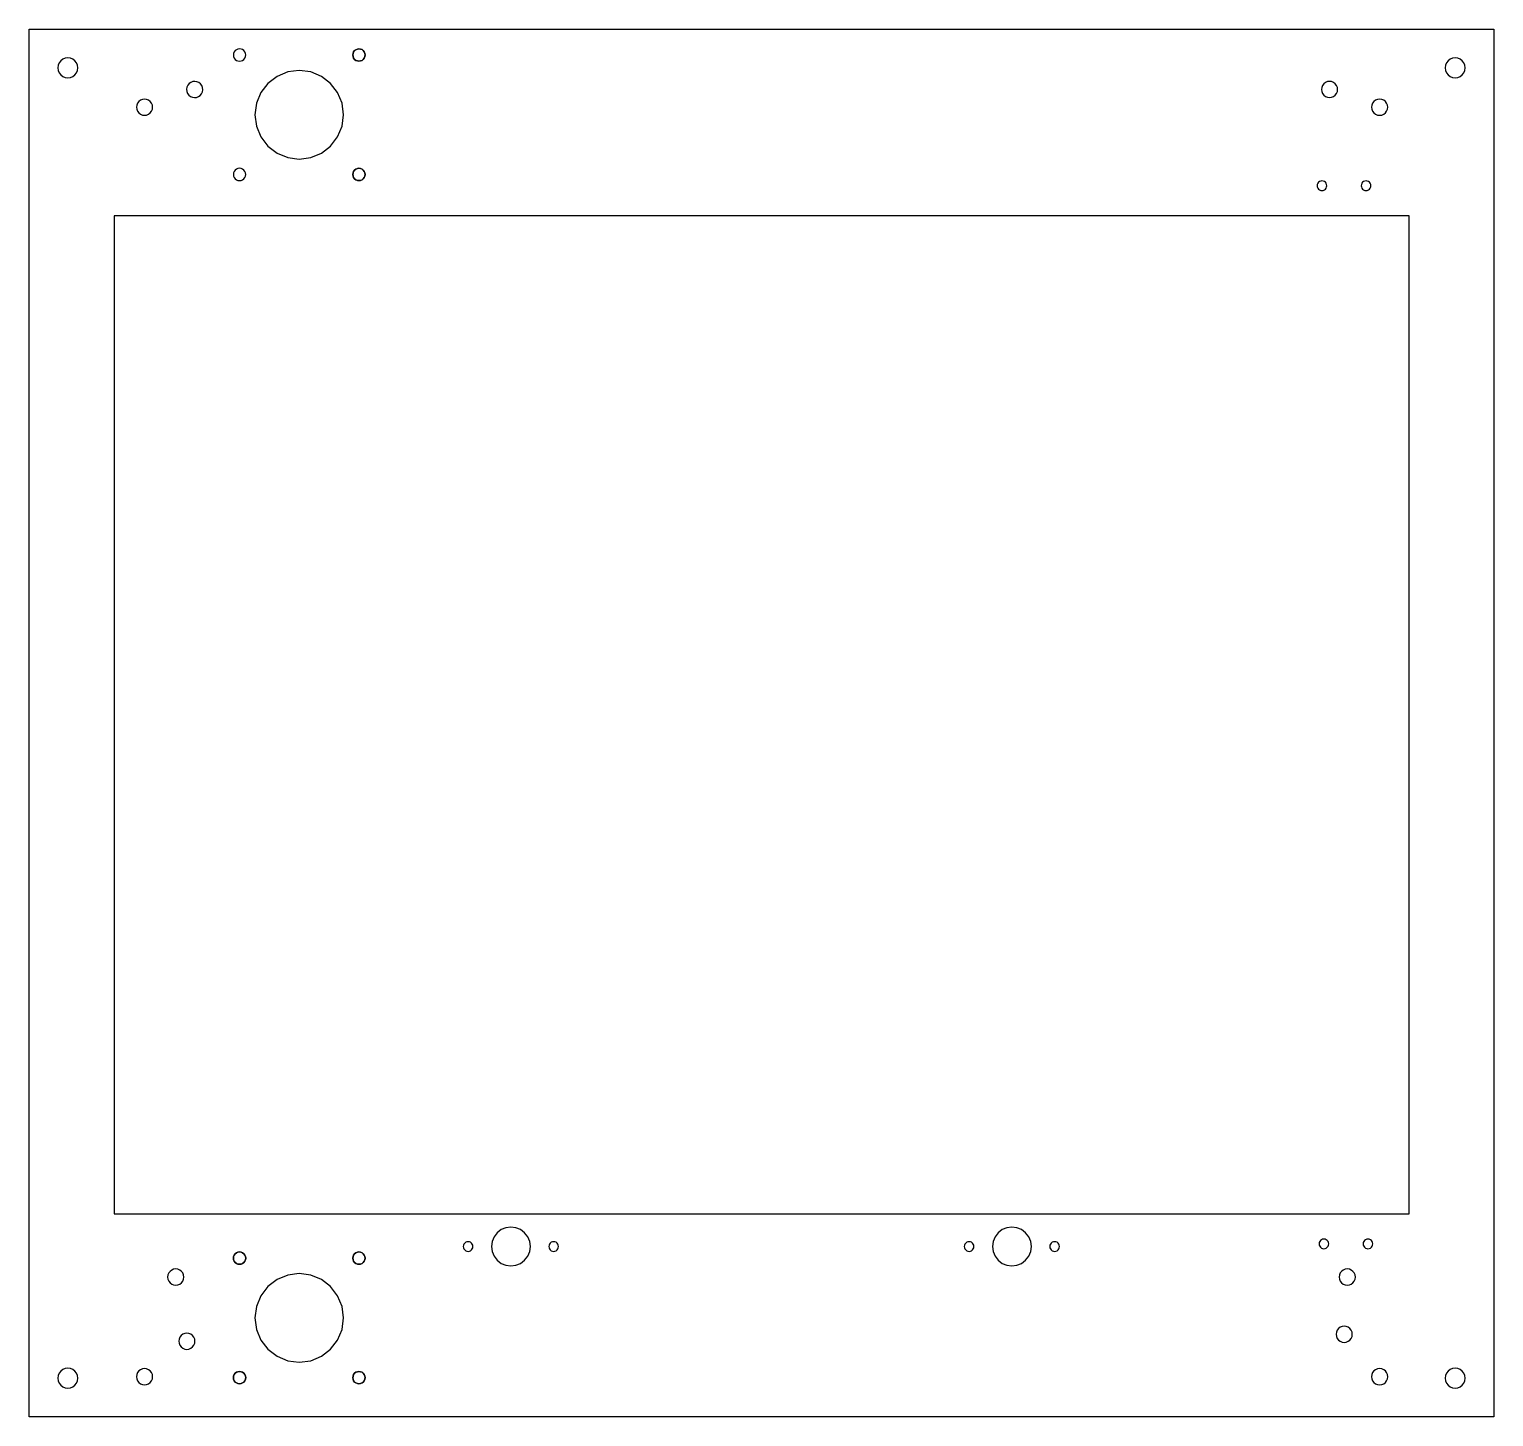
# Model space of a CAD drawing. Header units: metres. Extents: x 0 to 380, y 0 to 360.
import ezdxf

# ---------------------------------------------------------------- set-up
doc = ezdxf.new("R2010")
doc.units = ezdxf.units.M

msp = doc.modelspace()

# ---------------------------------------------------------------- linework, layer by layer
at = {"layer": 'Layer0'}
for points in [[(380, 360, 0), (380, 0, 0), (0, 0, 0), (0, 360, 0), (380, 360, 0)], [(55.35, 354.72, 0), (54.96, 354.88, 0), (54.55, 354.93, 0), (54.14, 354.87, 0), (53.75, 354.71, 0), (53.42, 354.46, 0), (53.16, 354.13, 0), (53, 353.74, 0), (52.95, 353.33, 0), (53, 352.92, 0), (53.16, 352.53, 0), (53.42, 352.2, 0), (53.75, 351.94, 0), (54.14, 351.78, 0), (54.55, 351.73, 0), (54.96, 351.78, 0), (55.35, 351.94, 0), (55.68, 352.2, 0), (55.94, 352.53, 0), (56.1, 352.92, 0), (56.15, 353.33, 0), (56.1, 353.74, 0), (55.94, 354.13, 0), (55.68, 354.46, 0), (55.35, 354.72, 0)], [(84.75, 354.71, 0), (84.42, 354.46, 0), (84.16, 354.13, 0), (84, 353.74, 0), (83.95, 353.33, 0), (84, 352.92, 0), (84.16, 352.53, 0), (84.42, 352.2, 0), (84.75, 351.94, 0), (85.14, 351.78, 0), (85.55, 351.73, 0), (85.96, 351.78, 0), (86.35, 351.94, 0), (86.68, 352.2, 0), (86.94, 352.53, 0), (87.1, 352.92, 0), (87.15, 353.33, 0), (87.1, 353.74, 0), (86.94, 354.13, 0), (86.68, 354.46, 0), (86.35, 354.72, 0), (85.96, 354.88, 0), (85.55, 354.93, 0), (85.14, 354.87, 0), (84.75, 354.71, 0)], [(84.42, 354.46, 0), (84.75, 354.71, 0), (85.14, 354.87, 0), (85.55, 354.93, 0), (85.96, 354.88, 0), (86.35, 354.72, 0), (86.68, 354.46, 0), (86.94, 354.13, 0), (87.1, 353.74, 0), (87.15, 353.33, 0), (87.1, 352.92, 0), (86.94, 352.53, 0), (86.68, 352.2, 0), (86.35, 351.94, 0), (85.96, 351.78, 0), (85.55, 351.73, 0), (85.14, 351.78, 0), (84.75, 351.94, 0), (84.42, 352.2, 0), (84.16, 352.53, 0), (84, 352.92, 0), (83.95, 353.33, 0), (84, 353.74, 0), (84.16, 354.13, 0), (84.42, 354.46, 0)], [(7.49, 350.67, 0), (7.4, 350, 0), (7.49, 349.33, 0), (7.75, 348.7, 0), (8.16, 348.16, 0), (8.7, 347.75, 0), (9.33, 347.49, 0), (10, 347.4, 0), (10.67, 347.49, 0), (11.3, 347.75, 0), (11.84, 348.16, 0), (12.25, 348.7, 0), (12.51, 349.33, 0), (12.6, 350, 0), (12.51, 350.67, 0), (12.25, 351.3, 0), (11.84, 351.84, 0), (11.3, 352.25, 0), (10.67, 352.51, 0), (10, 352.6, 0), (9.33, 352.51, 0), (8.7, 352.25, 0), (8.16, 351.84, 0), (7.75, 351.3, 0), (7.49, 350.67, 0)], [(367.49, 350.67, 0), (367.4, 350, 0), (367.49, 349.33, 0), (367.75, 348.7, 0), (368.16, 348.16, 0), (368.7, 347.75, 0), (369.33, 347.49, 0), (370, 347.4, 0), (370.67, 347.49, 0), (371.3, 347.75, 0), (371.84, 348.16, 0), (372.25, 348.7, 0), (372.51, 349.33, 0), (372.6, 350, 0), (372.51, 350.67, 0), (372.25, 351.3, 0), (371.84, 351.84, 0), (371.3, 352.25, 0), (370.67, 352.51, 0), (370, 352.6, 0), (369.33, 352.51, 0), (368.7, 352.25, 0), (368.16, 351.84, 0), (367.75, 351.3, 0), (367.49, 350.67, 0)], [(42.31, 342.36, 0), (42.85, 342.28, 0), (43.39, 342.34, 0), (43.91, 342.53, 0), (44.35, 342.86, 0), (44.69, 343.28, 0), (44.91, 343.79, 0), (45, 344.33, 0), (44.94, 344.87, 0), (44.74, 345.38, 0), (44.42, 345.83, 0), (43.99, 346.17, 0), (43.49, 346.39, 0), (42.95, 346.48, 0), (42.41, 346.42, 0), (41.89, 346.22, 0), (41.45, 345.9, 0), (41.11, 345.47, 0), (40.89, 344.97, 0), (40.8, 344.43, 0), (40.86, 343.88, 0), (41.06, 343.37, 0), (41.38, 342.93, 0), (41.81, 342.59, 0), (42.31, 342.36, 0)], [(67.07, 326.72, 0), (70.05, 326.33, 0), (73.03, 326.72, 0), (75.8, 327.87, 0), (78.18, 329.7, 0), (80.01, 332.08, 0), (81.16, 334.85, 0), (81.55, 337.83, 0), (81.16, 340.81, 0), (80.01, 343.58, 0), (78.18, 345.96, 0), (75.8, 347.79, 0), (73.03, 348.94, 0), (70.05, 349.33, 0), (67.07, 348.94, 0), (64.3, 347.79, 0), (61.92, 345.96, 0), (60.09, 343.58, 0), (58.94, 340.81, 0), (58.55, 337.83, 0), (58.94, 334.85, 0), (60.09, 332.08, 0), (61.92, 329.7, 0), (64.3, 327.87, 0), (67.07, 326.72, 0)], [(335.92, 342.9, 0), (336.35, 342.56, 0), (336.86, 342.35, 0), (337.4, 342.28, 0), (337.94, 342.35, 0), (338.45, 342.56, 0), (338.88, 342.9, 0), (339.22, 343.33, 0), (339.43, 343.84, 0), (339.5, 344.38, 0), (339.43, 344.93, 0), (339.22, 345.43, 0), (338.88, 345.87, 0), (338.45, 346.2, 0), (337.94, 346.41, 0), (337.4, 346.48, 0), (336.86, 346.41, 0), (336.35, 346.2, 0), (335.92, 345.87, 0), (335.58, 345.43, 0), (335.37, 344.93, 0), (335.3, 344.38, 0), (335.37, 343.84, 0), (335.58, 343.33, 0), (335.92, 342.9, 0)], [(29.36, 337.75, 0), (29.9, 337.68, 0), (30.44, 337.75, 0), (30.95, 337.96, 0), (31.38, 338.3, 0), (31.72, 338.73, 0), (31.93, 339.24, 0), (32, 339.78, 0), (31.93, 340.33, 0), (31.72, 340.83, 0), (31.38, 341.27, 0), (30.95, 341.6, 0), (30.44, 341.81, 0), (29.9, 341.88, 0), (29.36, 341.81, 0), (28.85, 341.6, 0), (28.42, 341.27, 0), (28.08, 340.83, 0), (27.87, 340.33, 0), (27.8, 339.78, 0), (27.87, 339.24, 0), (28.08, 338.73, 0), (28.42, 338.3, 0), (28.85, 337.96, 0), (29.36, 337.75, 0)], [(348.92, 338.3, 0), (349.35, 337.96, 0), (349.86, 337.75, 0), (350.4, 337.68, 0), (350.94, 337.75, 0), (351.45, 337.96, 0), (351.88, 338.3, 0), (352.22, 338.73, 0), (352.43, 339.24, 0), (352.5, 339.78, 0), (352.43, 340.33, 0), (352.22, 340.83, 0), (351.88, 341.27, 0), (351.45, 341.6, 0), (350.94, 341.81, 0), (350.4, 341.88, 0), (349.86, 341.81, 0), (349.35, 341.6, 0), (348.92, 341.27, 0), (348.58, 340.83, 0), (348.37, 340.33, 0), (348.3, 339.78, 0), (348.37, 339.24, 0), (348.58, 338.73, 0), (348.92, 338.3, 0)], [(52.95, 322.33, 0), (53, 321.92, 0), (53.16, 321.53, 0), (53.42, 321.2, 0), (53.75, 320.94, 0), (54.14, 320.78, 0), (54.55, 320.73, 0), (54.96, 320.78, 0), (55.35, 320.94, 0), (55.68, 321.2, 0), (55.94, 321.53, 0), (56.1, 321.92, 0), (56.15, 322.33, 0), (56.1, 322.74, 0), (55.94, 323.13, 0), (55.68, 323.46, 0), (55.35, 323.72, 0), (54.96, 323.88, 0), (54.55, 323.93, 0), (54.14, 323.87, 0), (53.75, 323.71, 0), (53.42, 323.46, 0), (53.16, 323.13, 0), (53, 322.74, 0), (52.95, 322.33, 0)], [(87.1, 321.92, 0), (87.15, 322.33, 0), (87.1, 322.74, 0), (86.94, 323.13, 0), (86.68, 323.46, 0), (86.35, 323.72, 0), (85.96, 323.88, 0), (85.55, 323.93, 0), (85.14, 323.87, 0), (84.75, 323.71, 0), (84.42, 323.46, 0), (84.16, 323.13, 0), (84, 322.74, 0), (83.95, 322.33, 0), (84, 321.92, 0), (84.16, 321.53, 0), (84.42, 321.2, 0), (84.75, 320.94, 0), (85.14, 320.78, 0), (85.55, 320.73, 0), (85.96, 320.78, 0), (86.35, 320.94, 0), (86.68, 321.2, 0), (86.94, 321.53, 0), (87.1, 321.92, 0)], [(87.15, 322.33, 0), (87.1, 321.92, 0), (86.94, 321.53, 0), (86.68, 321.2, 0), (86.35, 320.94, 0), (85.96, 320.78, 0), (85.55, 320.73, 0), (85.14, 320.78, 0), (84.75, 320.94, 0), (84.42, 321.2, 0), (84.16, 321.53, 0), (84, 321.92, 0), (83.95, 322.33, 0), (84, 322.74, 0), (84.16, 323.13, 0), (84.42, 323.46, 0), (84.75, 323.71, 0), (85.14, 323.87, 0), (85.55, 323.93, 0), (85.96, 323.88, 0), (86.35, 323.72, 0), (86.68, 323.46, 0), (86.94, 323.13, 0), (87.1, 322.74, 0), (87.15, 322.33, 0)], [(335.11, 320.62, 0), (334.81, 320.49, 0), (334.55, 320.3, 0), (334.35, 320.04, 0), (334.22, 319.74, 0), (334.18, 319.41, 0), (334.22, 319.09, 0), (334.35, 318.79, 0), (334.55, 318.53, 0), (334.81, 318.33, 0), (335.11, 318.2, 0), (335.43, 318.16, 0), (335.75, 318.2, 0), (336.06, 318.33, 0), (336.31, 318.53, 0), (336.51, 318.79, 0), (336.64, 319.09, 0), (336.68, 319.41, 0), (336.64, 319.74, 0), (336.51, 320.04, 0), (336.31, 320.3, 0), (336.06, 320.49, 0), (335.75, 320.62, 0), (335.43, 320.66, 0), (335.11, 320.62, 0)], [(347.19, 320.62, 0), (346.87, 320.66, 0), (346.54, 320.62, 0), (346.24, 320.49, 0), (345.98, 320.3, 0), (345.79, 320.04, 0), (345.66, 319.74, 0), (345.62, 319.41, 0), (345.66, 319.09, 0), (345.79, 318.79, 0), (345.98, 318.53, 0), (346.24, 318.33, 0), (346.54, 318.2, 0), (346.87, 318.16, 0), (347.19, 318.2, 0), (347.49, 318.33, 0), (347.75, 318.53, 0), (347.95, 318.79, 0), (348.08, 319.09, 0), (348.12, 319.41, 0), (348.08, 319.74, 0), (347.95, 320.04, 0), (347.75, 320.3, 0), (347.49, 320.49, 0), (347.19, 320.62, 0)], [(22, 52.63, 0), (358.03, 52.63, 0), (358.03, 311.63, 0), (22, 311.63, 0), (22, 52.63, 0)], [(124.97, 39.11, 0), (126.28, 39.29, 0), (127.5, 39.79, 0), (128.54, 40.59, 0), (129.34, 41.64, 0), (129.85, 42.86, 0), (130.02, 44.16, 0), (129.85, 45.47, 0), (129.34, 46.69, 0), (128.54, 47.74, 0), (127.5, 48.54, 0), (126.28, 49.04, 0), (124.97, 49.21, 0), (123.66, 49.04, 0), (122.45, 48.54, 0), (121.4, 47.74, 0), (120.6, 46.69, 0), (120.09, 45.47, 0), (119.92, 44.16, 0), (120.09, 42.86, 0), (120.6, 41.64, 0), (121.4, 40.59, 0), (122.45, 39.79, 0), (123.66, 39.29, 0), (124.97, 39.11, 0)], [(258.54, 40.59, 0), (259.34, 41.64, 0), (259.85, 42.86, 0), (260.02, 44.16, 0), (259.85, 45.47, 0), (259.34, 46.69, 0), (258.54, 47.74, 0), (257.5, 48.54, 0), (256.28, 49.04, 0), (254.97, 49.21, 0), (253.66, 49.04, 0), (252.45, 48.54, 0), (251.4, 47.74, 0), (250.6, 46.69, 0), (250.09, 45.47, 0), (249.92, 44.16, 0), (250.09, 42.86, 0), (250.6, 41.64, 0), (251.4, 40.59, 0), (252.45, 39.79, 0), (253.66, 39.29, 0), (254.97, 39.11, 0), (256.28, 39.29, 0), (257.5, 39.79, 0), (258.54, 40.59, 0)], [(335.61, 46.05, 0), (335.31, 45.92, 0), (335.05, 45.73, 0), (334.85, 45.47, 0), (334.72, 45.17, 0), (334.68, 44.84, 0), (334.72, 44.52, 0), (334.85, 44.22, 0), (335.05, 43.96, 0), (335.31, 43.76, 0), (335.61, 43.63, 0), (335.93, 43.59, 0), (336.26, 43.63, 0), (336.56, 43.76, 0), (336.82, 43.96, 0), (337.01, 44.22, 0), (337.14, 44.52, 0), (337.18, 44.84, 0), (337.14, 45.17, 0), (337.01, 45.47, 0), (336.82, 45.73, 0), (336.56, 45.92, 0), (336.26, 46.05, 0), (335.93, 46.09, 0), (335.61, 46.05, 0)], [(346.29, 45.47, 0), (346.16, 45.17, 0), (346.12, 44.84, 0), (346.16, 44.52, 0), (346.29, 44.22, 0), (346.49, 43.96, 0), (346.74, 43.76, 0), (347.05, 43.63, 0), (347.37, 43.59, 0), (347.69, 43.63, 0), (347.99, 43.76, 0), (348.25, 43.96, 0), (348.45, 44.22, 0), (348.58, 44.52, 0), (348.62, 44.84, 0), (348.58, 45.17, 0), (348.45, 45.47, 0), (348.25, 45.73, 0), (347.99, 45.92, 0), (347.69, 46.05, 0), (347.37, 46.09, 0), (347.05, 46.05, 0), (346.74, 45.92, 0), (346.49, 45.73, 0), (346.29, 45.47, 0)], [(53.42, 40, 0), (53.75, 39.75, 0), (54.14, 39.59, 0), (54.55, 39.54, 0), (54.96, 39.59, 0), (55.35, 39.75, 0), (55.68, 40, 0), (55.94, 40.34, 0), (56.1, 40.72, 0), (56.15, 41.14, 0), (56.1, 41.55, 0), (55.94, 41.94, 0), (55.68, 42.27, 0), (55.35, 42.52, 0), (54.96, 42.68, 0), (54.55, 42.74, 0), (54.14, 42.68, 0), (53.75, 42.52, 0), (53.42, 42.27, 0), (53.16, 41.93, 0), (53, 41.55, 0), (52.95, 41.13, 0), (53, 40.72, 0), (53.16, 40.33, 0), (53.42, 40, 0)], [(53.75, 39.75, 0), (53.42, 40, 0), (53.16, 40.33, 0), (53, 40.72, 0), (52.95, 41.13, 0), (53, 41.55, 0), (53.16, 41.93, 0), (53.42, 42.27, 0), (53.75, 42.52, 0), (54.14, 42.68, 0), (54.55, 42.74, 0), (54.96, 42.68, 0), (55.35, 42.52, 0), (55.68, 42.27, 0), (55.94, 41.94, 0), (56.1, 41.55, 0), (56.15, 41.14, 0), (56.1, 40.72, 0), (55.94, 40.34, 0), (55.68, 40, 0), (55.35, 39.75, 0), (54.96, 39.59, 0), (54.55, 39.54, 0), (54.14, 39.59, 0), (53.75, 39.75, 0)], [(86.35, 42.52, 0), (85.96, 42.68, 0), (85.55, 42.74, 0), (85.14, 42.68, 0), (84.75, 42.52, 0), (84.42, 42.27, 0), (84.16, 41.93, 0), (84, 41.55, 0), (83.95, 41.13, 0), (84, 40.72, 0), (84.16, 40.33, 0), (84.42, 40, 0), (84.75, 39.75, 0), (85.14, 39.59, 0), (85.55, 39.54, 0), (85.96, 39.59, 0), (86.35, 39.75, 0), (86.68, 40, 0), (86.94, 40.34, 0), (87.1, 40.72, 0), (87.15, 41.14, 0), (87.1, 41.55, 0), (86.94, 41.94, 0), (86.68, 42.27, 0), (86.35, 42.52, 0)], [(85.96, 42.68, 0), (86.35, 42.52, 0), (86.68, 42.27, 0), (86.94, 41.94, 0), (87.1, 41.55, 0), (87.15, 41.14, 0), (87.1, 40.72, 0), (86.94, 40.34, 0), (86.68, 40, 0), (86.35, 39.75, 0), (85.96, 39.59, 0), (85.55, 39.54, 0), (85.14, 39.59, 0), (84.75, 39.75, 0), (84.42, 40, 0), (84.16, 40.33, 0), (84, 40.72, 0), (83.95, 41.13, 0), (84, 41.55, 0), (84.16, 41.93, 0), (84.42, 42.27, 0), (84.75, 42.52, 0), (85.14, 42.68, 0), (85.55, 42.74, 0), (85.96, 42.68, 0)], [(114.76, 43.28, 0), (114.95, 43.54, 0), (115.08, 43.84, 0), (115.12, 44.16, 0), (115.08, 44.49, 0), (114.95, 44.79, 0), (114.76, 45.05, 0), (114.5, 45.25, 0), (114.19, 45.37, 0), (113.87, 45.41, 0), (113.55, 45.37, 0), (113.25, 45.25, 0), (112.99, 45.05, 0), (112.79, 44.79, 0), (112.66, 44.49, 0), (112.62, 44.16, 0), (112.66, 43.84, 0), (112.79, 43.54, 0), (112.99, 43.28, 0), (113.25, 43.08, 0), (113.55, 42.96, 0), (113.87, 42.91, 0), (114.19, 42.96, 0), (114.5, 43.08, 0), (114.76, 43.28, 0)], [(136.96, 43.28, 0), (137.15, 43.54, 0), (137.28, 43.84, 0), (137.32, 44.16, 0), (137.28, 44.49, 0), (137.15, 44.79, 0), (136.96, 45.05, 0), (136.7, 45.25, 0), (136.39, 45.37, 0), (136.07, 45.41, 0), (135.75, 45.37, 0), (135.45, 45.25, 0), (135.19, 45.05, 0), (134.99, 44.79, 0), (134.86, 44.49, 0), (134.82, 44.16, 0), (134.86, 43.84, 0), (134.99, 43.54, 0), (135.19, 43.28, 0), (135.45, 43.08, 0), (135.75, 42.96, 0), (136.07, 42.91, 0), (136.39, 42.96, 0), (136.7, 43.08, 0), (136.96, 43.28, 0)], [(242.99, 45.05, 0), (242.79, 44.79, 0), (242.66, 44.49, 0), (242.62, 44.16, 0), (242.66, 43.84, 0), (242.79, 43.54, 0), (242.99, 43.28, 0), (243.25, 43.08, 0), (243.55, 42.96, 0), (243.87, 42.91, 0), (244.19, 42.96, 0), (244.5, 43.08, 0), (244.76, 43.28, 0), (244.95, 43.54, 0), (245.08, 43.84, 0), (245.12, 44.16, 0), (245.08, 44.49, 0), (244.95, 44.79, 0), (244.76, 45.05, 0), (244.5, 45.25, 0), (244.19, 45.37, 0), (243.87, 45.41, 0), (243.55, 45.37, 0), (243.25, 45.25, 0), (242.99, 45.05, 0)], [(266.39, 45.37, 0), (266.07, 45.41, 0), (265.75, 45.37, 0), (265.45, 45.25, 0), (265.19, 45.05, 0), (264.99, 44.79, 0), (264.86, 44.49, 0), (264.82, 44.16, 0), (264.86, 43.84, 0), (264.99, 43.54, 0), (265.19, 43.28, 0), (265.45, 43.08, 0), (265.75, 42.96, 0), (266.07, 42.91, 0), (266.39, 42.96, 0), (266.7, 43.08, 0), (266.96, 43.28, 0), (267.15, 43.54, 0), (267.28, 43.84, 0), (267.32, 44.16, 0), (267.28, 44.49, 0), (267.15, 44.79, 0), (266.96, 45.05, 0), (266.7, 45.25, 0), (266.39, 45.37, 0)], [(36.95, 34.42, 0), (37.46, 34.21, 0), (38, 34.14, 0), (38.54, 34.21, 0), (39.05, 34.42, 0), (39.48, 34.75, 0), (39.82, 35.19, 0), (40.03, 35.69, 0), (40.1, 36.24, 0), (40.03, 36.78, 0), (39.82, 37.29, 0), (39.48, 37.72, 0), (39.05, 38.06, 0), (38.54, 38.27, 0), (38, 38.34, 0), (37.46, 38.27, 0), (36.95, 38.06, 0), (36.52, 37.72, 0), (36.18, 37.29, 0), (35.97, 36.78, 0), (35.9, 36.24, 0), (35.97, 35.69, 0), (36.18, 35.19, 0), (36.52, 34.75, 0), (36.95, 34.42, 0)], [(343.05, 34.42, 0), (343.48, 34.75, 0), (343.82, 35.19, 0), (344.03, 35.69, 0), (344.1, 36.24, 0), (344.03, 36.78, 0), (343.82, 37.29, 0), (343.48, 37.72, 0), (343.05, 38.06, 0), (342.54, 38.27, 0), (342, 38.34, 0), (341.46, 38.27, 0), (340.95, 38.06, 0), (340.52, 37.72, 0), (340.18, 37.29, 0), (339.97, 36.78, 0), (339.9, 36.24, 0), (339.97, 35.69, 0), (340.18, 35.19, 0), (340.52, 34.75, 0), (340.95, 34.42, 0), (341.46, 34.21, 0), (342, 34.14, 0), (342.54, 34.21, 0), (343.05, 34.42, 0)], [(67.07, 14.53, 0), (70.05, 14.14, 0), (73.03, 14.53, 0), (75.8, 15.68, 0), (78.18, 17.5, 0), (80.01, 19.89, 0), (81.16, 22.66, 0), (81.55, 25.64, 0), (81.16, 28.61, 0), (80.01, 31.38, 0), (78.18, 33.77, 0), (75.8, 35.59, 0), (73.03, 36.74, 0), (70.05, 37.14, 0), (67.07, 36.74, 0), (64.3, 35.59, 0), (61.92, 33.77, 0), (60.09, 31.38, 0), (58.94, 28.61, 0), (58.55, 25.64, 0), (58.94, 22.66, 0), (60.09, 19.89, 0), (61.92, 17.5, 0), (64.3, 15.68, 0), (67.07, 14.53, 0)], [(339.38, 20.33, 0), (339.72, 19.9, 0), (340.15, 19.57, 0), (340.66, 19.36, 0), (341.2, 19.28, 0), (341.74, 19.36, 0), (342.25, 19.57, 0), (342.68, 19.9, 0), (343.02, 20.33, 0), (343.23, 20.84, 0), (343.3, 21.38, 0), (343.23, 21.93, 0), (343.02, 22.43, 0), (342.68, 22.87, 0), (342.25, 23.2, 0), (341.74, 23.41, 0), (341.2, 23.48, 0), (340.66, 23.41, 0), (340.15, 23.2, 0), (339.72, 22.87, 0), (339.38, 22.43, 0), (339.17, 21.93, 0), (339.1, 21.38, 0), (339.17, 20.84, 0), (339.38, 20.33, 0)], [(40.9, 17.48, 0), (41.44, 17.56, 0), (41.95, 17.77, 0), (42.38, 18.1, 0), (42.72, 18.53, 0), (42.93, 19.04, 0), (43, 19.58, 0), (42.93, 20.13, 0), (42.72, 20.63, 0), (42.38, 21.07, 0), (41.95, 21.4, 0), (41.44, 21.61, 0), (40.9, 21.68, 0), (40.36, 21.61, 0), (39.85, 21.4, 0), (39.42, 21.07, 0), (39.08, 20.63, 0), (38.87, 20.13, 0), (38.8, 19.58, 0), (38.87, 19.04, 0), (39.08, 18.53, 0), (39.42, 18.1, 0), (39.85, 17.77, 0), (40.36, 17.56, 0), (40.9, 17.48, 0)], [(11.84, 8.16, 0), (12.25, 8.7, 0), (12.51, 9.33, 0), (12.6, 10, 0), (12.51, 10.67, 0), (12.25, 11.3, 0), (11.84, 11.84, 0), (11.3, 12.25, 0), (10.67, 12.51, 0), (10, 12.6, 0), (9.33, 12.51, 0), (8.7, 12.25, 0), (8.16, 11.84, 0), (7.75, 11.3, 0), (7.49, 10.67, 0), (7.4, 10, 0), (7.49, 9.33, 0), (7.75, 8.7, 0), (8.16, 8.16, 0), (8.7, 7.75, 0), (9.33, 7.49, 0), (10, 7.4, 0), (10.67, 7.49, 0), (11.3, 7.75, 0), (11.84, 8.16, 0)], [(29.36, 8.36, 0), (29.9, 8.28, 0), (30.44, 8.36, 0), (30.95, 8.57, 0), (31.38, 8.9, 0), (31.72, 9.33, 0), (31.93, 9.84, 0), (32, 10.38, 0), (31.93, 10.93, 0), (31.72, 11.43, 0), (31.38, 11.87, 0), (30.95, 12.2, 0), (30.44, 12.41, 0), (29.9, 12.48, 0), (29.36, 12.41, 0), (28.85, 12.2, 0), (28.42, 11.87, 0), (28.08, 11.43, 0), (27.87, 10.93, 0), (27.8, 10.38, 0), (27.87, 9.84, 0), (28.08, 9.33, 0), (28.42, 8.9, 0), (28.85, 8.57, 0), (29.36, 8.36, 0)], [(55.94, 10.94, 0), (55.68, 11.27, 0), (55.35, 11.52, 0), (54.96, 11.68, 0), (54.55, 11.74, 0), (54.14, 11.68, 0), (53.75, 11.52, 0), (53.42, 11.27, 0), (53.16, 10.93, 0), (53, 10.55, 0), (52.95, 10.13, 0), (53, 9.72, 0), (53.16, 9.33, 0), (53.42, 9, 0), (53.75, 8.75, 0), (54.14, 8.59, 0), (54.55, 8.54, 0), (54.96, 8.59, 0), (55.35, 8.75, 0), (55.68, 9, 0), (55.94, 9.34, 0), (56.1, 9.72, 0), (56.15, 10.14, 0), (56.1, 10.55, 0), (55.94, 10.94, 0)], [(55.68, 11.27, 0), (55.94, 10.94, 0), (56.1, 10.55, 0), (56.15, 10.14, 0), (56.1, 9.72, 0), (55.94, 9.34, 0), (55.68, 9, 0), (55.35, 8.75, 0), (54.96, 8.59, 0), (54.55, 8.54, 0), (54.14, 8.59, 0), (53.75, 8.75, 0), (53.42, 9, 0), (53.16, 9.33, 0), (53, 9.72, 0), (52.95, 10.13, 0), (53, 10.55, 0), (53.16, 10.93, 0), (53.42, 11.27, 0), (53.75, 11.52, 0), (54.14, 11.68, 0), (54.55, 11.74, 0), (54.96, 11.68, 0), (55.35, 11.52, 0), (55.68, 11.27, 0)], [(84.75, 11.52, 0), (84.42, 11.27, 0), (84.16, 10.93, 0), (84, 10.55, 0), (83.95, 10.13, 0), (84, 9.72, 0), (84.16, 9.33, 0), (84.42, 9, 0), (84.75, 8.75, 0), (85.14, 8.59, 0), (85.55, 8.54, 0), (85.96, 8.59, 0), (86.35, 8.75, 0), (86.68, 9, 0), (86.94, 9.34, 0), (87.1, 9.72, 0), (87.15, 10.14, 0), (87.1, 10.55, 0), (86.94, 10.94, 0), (86.68, 11.27, 0), (86.35, 11.52, 0), (85.96, 11.68, 0), (85.55, 11.74, 0), (85.14, 11.68, 0), (84.75, 11.52, 0)], [(84.42, 11.27, 0), (84.75, 11.52, 0), (85.14, 11.68, 0), (85.55, 11.74, 0), (85.96, 11.68, 0), (86.35, 11.52, 0), (86.68, 11.27, 0), (86.94, 10.94, 0), (87.1, 10.55, 0), (87.15, 10.14, 0), (87.1, 9.72, 0), (86.94, 9.34, 0), (86.68, 9, 0), (86.35, 8.75, 0), (85.96, 8.59, 0), (85.55, 8.54, 0), (85.14, 8.59, 0), (84.75, 8.75, 0), (84.42, 9, 0), (84.16, 9.33, 0), (84, 9.72, 0), (83.95, 10.13, 0), (84, 10.55, 0), (84.16, 10.93, 0), (84.42, 11.27, 0)], [(349.35, 8.57, 0), (349.86, 8.36, 0), (350.4, 8.28, 0), (350.94, 8.36, 0), (351.45, 8.57, 0), (351.88, 8.9, 0), (352.22, 9.33, 0), (352.43, 9.84, 0), (352.5, 10.38, 0), (352.43, 10.93, 0), (352.22, 11.43, 0), (351.88, 11.87, 0), (351.45, 12.2, 0), (350.94, 12.41, 0), (350.4, 12.48, 0), (349.86, 12.41, 0), (349.35, 12.2, 0), (348.92, 11.87, 0), (348.58, 11.43, 0), (348.37, 10.93, 0), (348.3, 10.38, 0), (348.37, 9.84, 0), (348.58, 9.33, 0), (348.92, 8.9, 0), (349.35, 8.57, 0)], [(368.16, 8.16, 0), (368.7, 7.75, 0), (369.33, 7.49, 0), (370, 7.4, 0), (370.67, 7.49, 0), (371.3, 7.75, 0), (371.84, 8.16, 0), (372.25, 8.7, 0), (372.51, 9.33, 0), (372.6, 10, 0), (372.51, 10.67, 0), (372.25, 11.3, 0), (371.84, 11.84, 0), (371.3, 12.25, 0), (370.67, 12.51, 0), (370, 12.6, 0), (369.33, 12.51, 0), (368.7, 12.25, 0), (368.16, 11.84, 0), (367.75, 11.3, 0), (367.49, 10.67, 0), (367.4, 10, 0), (367.49, 9.33, 0), (367.75, 8.7, 0), (368.16, 8.16, 0)]]:
    msp.add_polyline3d(points, dxfattribs=at)

doc.saveas('drawing.dxf')
